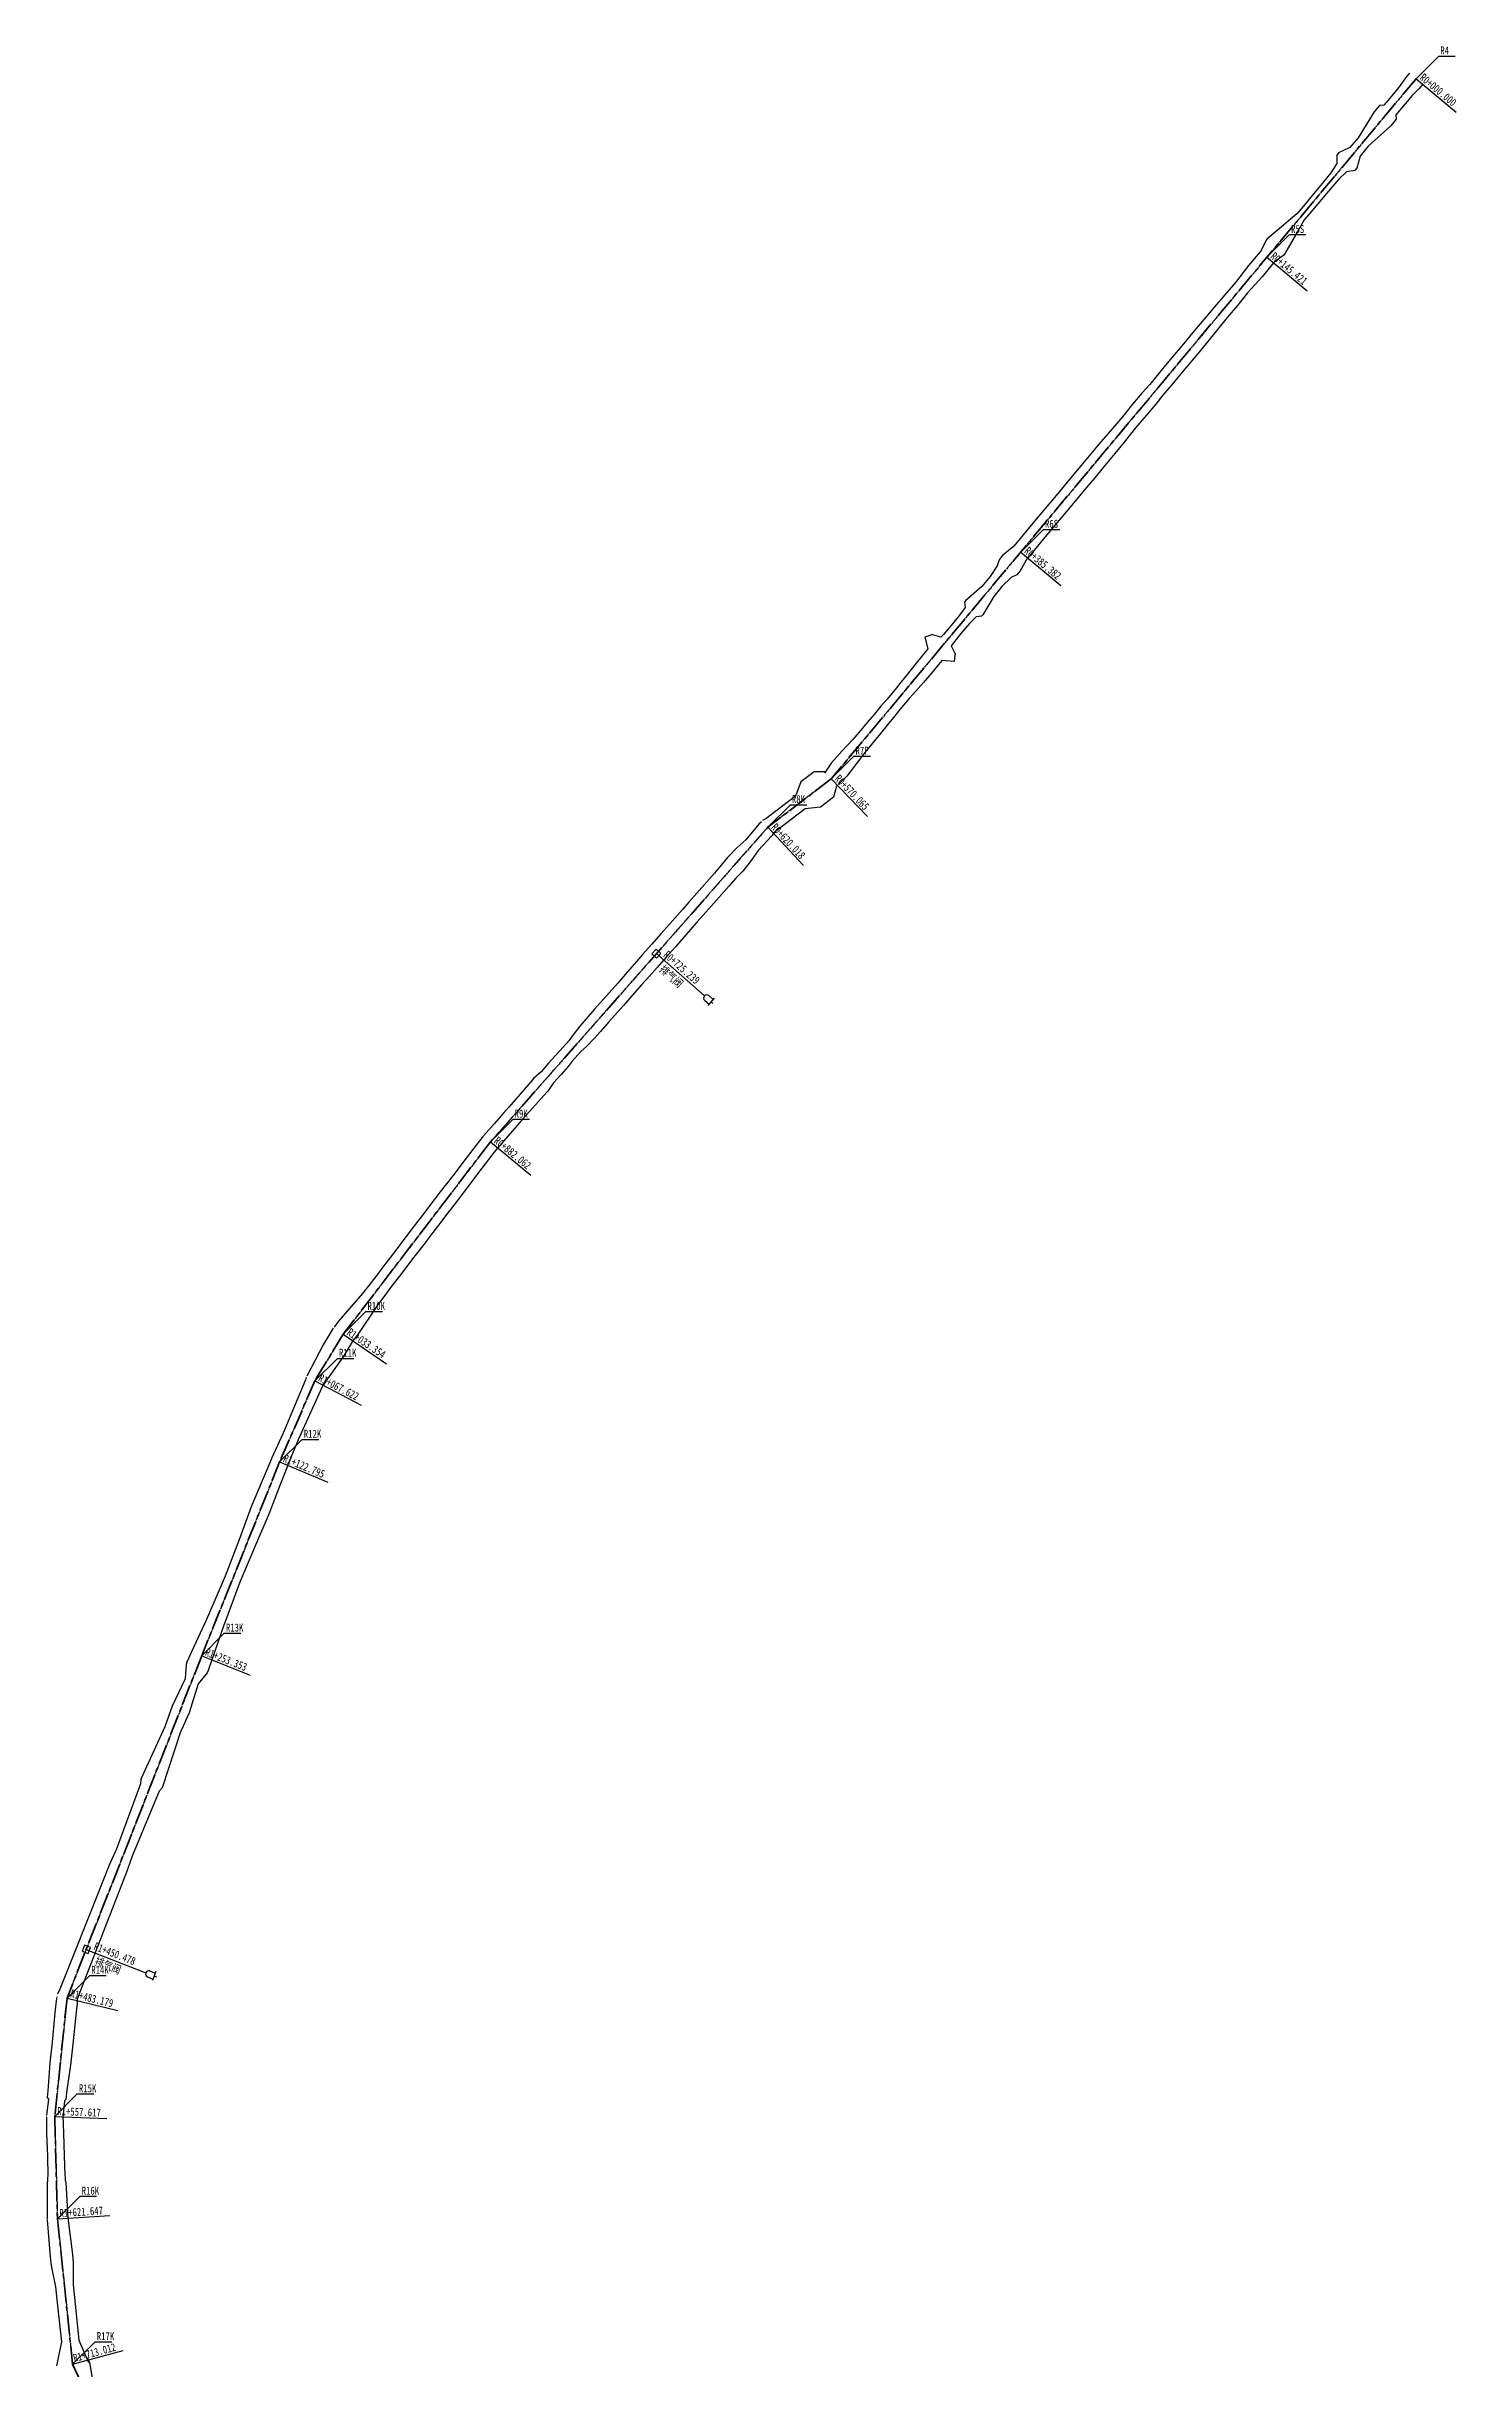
# Model space of a CAD drawing. Extents: x 525858 to 564773, y 2370984 to 2400075.
# Drawn here: x 542057 to 542938, y 2389476 to 2390927 of the extents above; entities that cross this region are included whole.
import ezdxf
from ezdxf.enums import TextEntityAlignment as Align

# ---------------------------------------------------------------- set-up
doc = ezdxf.new("R2010")
doc.units = 0
doc.linetypes.add('CENTER', pattern=[2, 1.25, -0.25, 0.25, -0.25])
for name, color, linetype in [('pipe_cen', 1, 'CENTER'), ('水工平面管线标注', 3, 'CONTINUOUS'), ('水工开挖线', 5, 'CONTINUOUS'), ('附属设施', 2, 'CONTINUOUS')]:
    doc.layers.add(name, color=color, linetype=linetype)
doc.styles.add('HT', font='simhei.ttf', dxfattribs={"width": 0.8})

# ---------------------------------------------------------------- blocks, each defined once
blk = doc.blocks.new('qin排气阀pa')
at = {"layer": '附属设施', "linetype": 'Continuous', "lineweight": -3}
for points in [[(-1.5, 22.8), (1.5, 22.8)], [(-1, 21), (-1, 22.8)], [(0, 22.8), (0, 23.55)], [(1, 21), (1, 22.8)], [(0, 0), (0, 20)]]:
    blk.add_lwpolyline(points, dxfattribs=at)
blk.add_lwpolyline([(-1, -1), (1, -1), (1, 1), (-1, 1)], close=True, dxfattribs=at)
blk.add_arc((0, 21), 1, 180, 0, dxfattribs=at)
at = {"layer": '附属设施', "linetype": 'Continuous', "lineweight": -3, "style": 'HT'}
blk.add_attdef('名称', text='', height=2.5, rotation=90, dxfattribs=at).set_placement((1, 4), align=Align.TOP_LEFT)
blk.add_attdef('ZH', text='', height=2.5, rotation=90, dxfattribs=at).set_placement((0, 2), align=Align.BOTTOM_LEFT)

msp = doc.modelspace()

# ---------------------------------------------------------------- linework, layer by layer
at = {"layer": 'pipe_cen', "linetype": 'CENTER', "lineweight": 35, "ltscale": 10}
msp.add_lwpolyline([(542913.006204, 2390906.657733), (542547.62237, 2390469.086494), (542507.900815, 2390438.795775), (542334.656632, 2390242.191434), (542242.716921, 2390122.04), (542224.877145, 2390092.781025), (542202.936804, 2390042.158643), (542154.238193, 2389921.02331), (542070.120125, 2389707.143969), (542062.393141, 2389633.108484), (542064.121803, 2389569.101528), (542073.594201, 2389478.229148), (542146.646634, 2389320.94585)], dxfattribs=at)
at = {"layer": 'pipe_cen', "lineweight": -3}
msp.add_lwpolyline([(542913.006204, 2390906.657733), (542547.62237, 2390469.086494), (542507.900815, 2390438.795775), (542334.656632, 2390242.191434), (542242.716921, 2390122.04), (542224.877145, 2390092.781025), (542202.936804, 2390042.158643), (542154.238193, 2389921.02331), (542070.120125, 2389707.143969), (542062.393141, 2389633.108484), (542064.121803, 2389569.101528), (542073.594201, 2389478.229148), (542146.646634, 2389320.94585)], dxfattribs=at)
msp.add_lwpolyline([(542913.006204, 2390906.657733), (542547.62237, 2390469.086494), (542507.900815, 2390438.795775), (542334.656632, 2390242.191434), (542242.716921, 2390122.04), (542224.877145, 2390092.781025), (542202.936804, 2390042.158643), (542154.238193, 2389921.02331), (542070.120125, 2389707.143969), (542062.393141, 2389633.108484), (542064.121803, 2389569.101528), (542073.594201, 2389478.229148), (542146.646634, 2389320.94585)], dxfattribs=at)
msp.add_lwpolyline([(542913.006204, 2390906.657733), (542547.62237, 2390469.086494), (542507.900815, 2390438.795775), (542334.656632, 2390242.191434), (542242.716921, 2390122.04), (542224.877145, 2390092.781025), (542202.936804, 2390042.158643), (542154.238193, 2389921.02331), (542070.120125, 2389707.143969), (542062.393141, 2389633.108484), (542064.121803, 2389569.101528), (542073.594201, 2389478.229148), (542146.646634, 2389320.94585)], dxfattribs=at)
at = {"layer": '水工平面管线标注', "color": 9, "lineweight": -3}
for points in [[(542913.006204, 2390906.657733), (542927.146204, 2390920.797733), (542937.406204, 2390920.797733)], [(542913.006204, 2390906.657733), (542927.146204, 2390920.797733), (542937.406204, 2390920.797733)], [(542913.006204, 2390906.657733), (542938.106119, 2390885.698624)], [(542913.006204, 2390906.657733), (542938.106119, 2390885.698624)], [(542819.798125, 2390795.034911), (542833.938125, 2390809.174911), (542844.198125, 2390809.174911)], [(542819.798125, 2390795.034911), (542833.938125, 2390809.174911), (542844.198125, 2390809.174911)], [(542819.798125, 2390795.034911), (542844.89804, 2390774.075802)], [(542819.798125, 2390795.034911), (542844.89804, 2390774.075802)], [(542665.995027, 2390610.845558), (542680.135027, 2390624.985558), (542690.395027, 2390624.985558)], [(542665.995027, 2390610.845558), (542680.135027, 2390624.985558), (542690.395027, 2390624.985558)], [(542665.995027, 2390610.845558), (542691.094942, 2390589.886449)], [(542665.995027, 2390610.845558), (542691.094942, 2390589.886449)], [(542547.62237, 2390469.086494), (542561.76237, 2390483.226494), (542572.02237, 2390483.226494)], [(542547.62237, 2390469.086494), (542561.76237, 2390483.226494), (542572.02237, 2390483.226494)], [(542547.62237, 2390469.086494), (542570.227732, 2390445.458384)], [(542547.62237, 2390469.086494), (542570.227732, 2390445.458384)], [(542507.900815, 2390438.795775), (542522.040815, 2390452.935775), (542532.300815, 2390452.935775)], [(542507.900815, 2390438.795775), (542522.040815, 2390452.935775), (542532.300815, 2390452.935775)], [(542507.900815, 2390438.795775), (542530.190131, 2390414.869296)], [(542507.900815, 2390438.795775), (542530.190131, 2390414.869296)], [(542334.656632, 2390242.191434), (542348.796632, 2390256.331434), (542359.056632, 2390256.331434)], [(542334.656632, 2390242.191434), (542348.796632, 2390256.331434), (542359.056632, 2390256.331434)], [(542334.656632, 2390242.191434), (542359.923374, 2390221.433743)], [(542334.656632, 2390242.191434), (542359.923374, 2390221.433743)], [(542242.716921, 2390122.04), (542256.856921, 2390136.18), (542267.116921, 2390136.18)], [(542242.716921, 2390122.04), (542256.856921, 2390136.18), (542267.116921, 2390136.18)], [(542242.716921, 2390122.04), (542269.698994, 2390103.566838)], [(542242.716921, 2390122.04), (542269.698994, 2390103.566838)], [(542224.877145, 2390092.781025), (542239.017145, 2390106.921025), (542249.277145, 2390106.921025)], [(542224.877145, 2390092.781025), (542239.017145, 2390106.921025), (542249.277145, 2390106.921025)], [(542224.877145, 2390092.781025), (542253.908187, 2390077.731487)], [(542224.877145, 2390092.781025), (542253.908187, 2390077.731487)], [(542202.936804, 2390042.158643), (542217.076804, 2390056.298643), (542227.336804, 2390056.298643)], [(542202.936804, 2390042.158643), (542217.076804, 2390056.298643), (542227.336804, 2390056.298643)], [(542202.936804, 2390042.158643), (542233.111117, 2390029.557022)], [(542202.936804, 2390042.158643), (542233.111117, 2390029.557022)], [(542154.238193, 2389921.02331), (542168.378193, 2389935.16331), (542178.638193, 2389935.16331)], [(542154.238193, 2389921.02331), (542168.378193, 2389935.16331), (542178.638193, 2389935.16331)], [(542154.238193, 2389921.02331), (542184.623931, 2389908.940391)], [(542154.238193, 2389921.02331), (542184.623931, 2389908.940391)], [(542070.120125, 2389707.143969), (542084.260125, 2389721.283969), (542094.520125, 2389721.283969)], [(542070.120125, 2389707.143969), (542084.260125, 2389721.283969), (542094.520125, 2389721.283969)], [(542070.120125, 2389707.143969), (542101.887897, 2389699.391635)], [(542070.120125, 2389707.143969), (542101.887897, 2389699.391635)], [(542062.393141, 2389633.108484), (542076.533141, 2389647.248484), (542086.793141, 2389647.248484)], [(542062.393141, 2389633.108484), (542076.533141, 2389647.248484), (542086.793141, 2389647.248484)], [(542062.393141, 2389633.108484), (542095.068914, 2389631.849987)], [(542062.393141, 2389633.108484), (542095.068914, 2389631.849987)], [(542064.121803, 2389569.101528), (542078.261803, 2389583.241528), (542088.521803, 2389583.241528)], [(542064.121803, 2389569.101528), (542078.261803, 2389583.241528), (542088.521803, 2389583.241528)], [(542064.121803, 2389569.101528), (542096.751827, 2389571.239632)], [(542064.121803, 2389569.101528), (542096.751827, 2389571.239632)], [(542073.594201, 2389478.229148), (542087.734201, 2389492.369148), (542097.994201, 2389492.369148)], [(542073.594201, 2389478.229148), (542087.734201, 2389492.369148), (542097.994201, 2389492.369148)], [(542073.594201, 2389478.229148), (542105.115258, 2389486.930468)], [(542073.594201, 2389478.229148), (542105.115258, 2389486.930468)]]:
    msp.add_lwpolyline(points, dxfattribs=at)
at = {"layer": '水工平面管线标注', "lineweight": -3}
for points in [[(542912.756204, 2390906.657733, 0.5, 0.5, -1), (542913.256204, 2390906.657733, 0, 0, 0)], [(542912.756204, 2390906.657733, 0.5, 0.5, -1), (542913.256204, 2390906.657733, 0, 0, 0)], [(542912.756204, 2390906.657733, 0.5, 0.5, 1), (542913.256204, 2390906.657733, 0, 0, 0)], [(542912.756204, 2390906.657733, 0.5, 0.5, 1), (542913.256204, 2390906.657733, 0, 0, 0)], [(542819.548125, 2390795.034911, 0.5, 0.5, -1), (542820.048125, 2390795.034911, 0, 0, 0)], [(542819.548125, 2390795.034911, 0.5, 0.5, -1), (542820.048125, 2390795.034911, 0, 0, 0)], [(542819.548125, 2390795.034911, 0.5, 0.5, 1), (542820.048125, 2390795.034911, 0, 0, 0)], [(542819.548125, 2390795.034911, 0.5, 0.5, 1), (542820.048125, 2390795.034911, 0, 0, 0)], [(542665.745027, 2390610.845558, 0.5, 0.5, -1), (542666.245027, 2390610.845558, 0, 0, 0)], [(542665.745027, 2390610.845558, 0.5, 0.5, -1), (542666.245027, 2390610.845558, 0, 0, 0)], [(542665.745027, 2390610.845558, 0.5, 0.5, 1), (542666.245027, 2390610.845558, 0, 0, 0)], [(542665.745027, 2390610.845558, 0.5, 0.5, 1), (542666.245027, 2390610.845558, 0, 0, 0)], [(542547.37237, 2390469.086494, 0.5, 0.5, -1), (542547.87237, 2390469.086494, 0, 0, 0)], [(542547.37237, 2390469.086494, 0.5, 0.5, -1), (542547.87237, 2390469.086494, 0, 0, 0)], [(542547.37237, 2390469.086494, 0.5, 0.5, 1), (542547.87237, 2390469.086494, 0, 0, 0)], [(542547.37237, 2390469.086494, 0.5, 0.5, 1), (542547.87237, 2390469.086494, 0, 0, 0)], [(542507.650815, 2390438.795775, 0.5, 0.5, -1), (542508.150815, 2390438.795775, 0, 0, 0)], [(542507.650815, 2390438.795775, 0.5, 0.5, -1), (542508.150815, 2390438.795775, 0, 0, 0)], [(542507.650815, 2390438.795775, 0.5, 0.5, 1), (542508.150815, 2390438.795775, 0, 0, 0)], [(542507.650815, 2390438.795775, 0.5, 0.5, 1), (542508.150815, 2390438.795775, 0, 0, 0)], [(542334.406632, 2390242.191434, 0.5, 0.5, -1), (542334.906632, 2390242.191434, 0, 0, 0)], [(542334.406632, 2390242.191434, 0.5, 0.5, -1), (542334.906632, 2390242.191434, 0, 0, 0)], [(542334.406632, 2390242.191434, 0.5, 0.5, 1), (542334.906632, 2390242.191434, 0, 0, 0)], [(542334.406632, 2390242.191434, 0.5, 0.5, 1), (542334.906632, 2390242.191434, 0, 0, 0)], [(542242.466921, 2390122.04, 0.5, 0.5, -1), (542242.966921, 2390122.04, 0, 0, 0)], [(542242.466921, 2390122.04, 0.5, 0.5, -1), (542242.966921, 2390122.04, 0, 0, 0)], [(542242.466921, 2390122.04, 0.5, 0.5, 1), (542242.966921, 2390122.04, 0, 0, 0)], [(542242.466921, 2390122.04, 0.5, 0.5, 1), (542242.966921, 2390122.04, 0, 0, 0)], [(542224.627145, 2390092.781025, 0.5, 0.5, -1), (542225.127145, 2390092.781025, 0, 0, 0)], [(542224.627145, 2390092.781025, 0.5, 0.5, -1), (542225.127145, 2390092.781025, 0, 0, 0)], [(542224.627145, 2390092.781025, 0.5, 0.5, 1), (542225.127145, 2390092.781025, 0, 0, 0)], [(542224.627145, 2390092.781025, 0.5, 0.5, 1), (542225.127145, 2390092.781025, 0, 0, 0)], [(542202.686804, 2390042.158643, 0.5, 0.5, -1), (542203.186804, 2390042.158643, 0, 0, 0)], [(542202.686804, 2390042.158643, 0.5, 0.5, -1), (542203.186804, 2390042.158643, 0, 0, 0)], [(542202.686804, 2390042.158643, 0.5, 0.5, 1), (542203.186804, 2390042.158643, 0, 0, 0)], [(542202.686804, 2390042.158643, 0.5, 0.5, 1), (542203.186804, 2390042.158643, 0, 0, 0)], [(542153.988193, 2389921.02331, 0.5, 0.5, -1), (542154.488193, 2389921.02331, 0, 0, 0)], [(542153.988193, 2389921.02331, 0.5, 0.5, -1), (542154.488193, 2389921.02331, 0, 0, 0)], [(542153.988193, 2389921.02331, 0.5, 0.5, 1), (542154.488193, 2389921.02331, 0, 0, 0)], [(542153.988193, 2389921.02331, 0.5, 0.5, 1), (542154.488193, 2389921.02331, 0, 0, 0)], [(542069.870125, 2389707.143969, 0.5, 0.5, -1), (542070.370125, 2389707.143969, 0, 0, 0)], [(542069.870125, 2389707.143969, 0.5, 0.5, -1), (542070.370125, 2389707.143969, 0, 0, 0)], [(542069.870125, 2389707.143969, 0.5, 0.5, 1), (542070.370125, 2389707.143969, 0, 0, 0)], [(542069.870125, 2389707.143969, 0.5, 0.5, 1), (542070.370125, 2389707.143969, 0, 0, 0)], [(542062.143141, 2389633.108484, 0.5, 0.5, -1), (542062.643141, 2389633.108484, 0, 0, 0)], [(542062.143141, 2389633.108484, 0.5, 0.5, -1), (542062.643141, 2389633.108484, 0, 0, 0)], [(542062.143141, 2389633.108484, 0.5, 0.5, 1), (542062.643141, 2389633.108484, 0, 0, 0)], [(542062.143141, 2389633.108484, 0.5, 0.5, 1), (542062.643141, 2389633.108484, 0, 0, 0)], [(542063.871803, 2389569.101528, 0.5, 0.5, -1), (542064.371803, 2389569.101528, 0, 0, 0)], [(542063.871803, 2389569.101528, 0.5, 0.5, -1), (542064.371803, 2389569.101528, 0, 0, 0)], [(542063.871803, 2389569.101528, 0.5, 0.5, 1), (542064.371803, 2389569.101528, 0, 0, 0)], [(542063.871803, 2389569.101528, 0.5, 0.5, 1), (542064.371803, 2389569.101528, 0, 0, 0)], [(542073.344201, 2389478.229148, 0.5, 0.5, -1), (542073.844201, 2389478.229148, 0, 0, 0)], [(542073.344201, 2389478.229148, 0.5, 0.5, -1), (542073.844201, 2389478.229148, 0, 0, 0)], [(542073.344201, 2389478.229148, 0.5, 0.5, 1), (542073.844201, 2389478.229148, 0, 0, 0)], [(542073.344201, 2389478.229148, 0.5, 0.5, 1), (542073.844201, 2389478.229148, 0, 0, 0)]]:
    msp.add_lwpolyline(points, format="xyseb", dxfattribs=at)
at = {"layer": '水工开挖线', "lineweight": -3}
for points in [[(542908.799857, 2390910.170146), (542906.367932, 2390907.101737), (542903.099473, 2390902.298238), (542898.837788, 2390897.194589), (542892.964751, 2390890.161239), (542890.237309, 2390889.906097), (542886.883836, 2390885.874489), (542876.876204, 2390869.583589), (542871.675118, 2390863.588972), (542864.537536, 2390860.221046), (542863.392797, 2390858.850146), (542863.546934, 2390853.574101), (542859.715329, 2390847.706154), (542852.419178, 2390838.765707), (542847.02304, 2390832.334679), (542842.633759, 2390827.031419), (542838.575865, 2390822.140619), (542833.107905, 2390817.511399), (542830.259234, 2390815.098443), (542830.259234, 2390815.098443), (542819.813471, 2390806.255376), (542819.310324, 2390805.652825), (542816.188741, 2390799.199807), (542815.615105, 2390798.528442), (542815.615105, 2390798.528442), (542815.615105, 2390798.528442), (542815.615105, 2390798.528442), (542808.28406, 2390789.90505), (542800.077102, 2390779.218576), (542793.474866, 2390771.514785), (542787.158306, 2390763.965889), (542781.669402, 2390757.595388), (542774.633148, 2390749.278221), (542766.829628, 2390739.995397), (542760.768902, 2390732.84649), (542756.472574, 2390727.67015), (542752.917764, 2390723.31942), (542746.560075, 2390715.612055), (542741.861557, 2390710.281704), (542735.921893, 2390703.199767), (542729.528169, 2390695.308834), (542722.053066, 2390686.66894), (542716.124407, 2390679.709395), (542708.83676, 2390670.950752), (542703.456067, 2390664.600628), (542698.159167, 2390658.179232), (542688.14682, 2390646.141979), (542681.35147, 2390638.0197), (542673.594146, 2390628.839004), (542661.665948, 2390614.460589), (542661.665948, 2390614.460589), (542661.665948, 2390614.460589), (542661.665948, 2390614.460589), (542661.657616, 2390614.45061), (542654.446908, 2390608.374008), (542652.442654, 2390605.973781), (542651.335752, 2390602.105097), (542646.90095, 2390595.452374), (542641.682402, 2390589.280827), (542631.663029, 2390580.464735), (542630.847739, 2390579.488371), (542631.173444, 2390576.13399), (542627.804559, 2390571.413047), (542622.458993, 2390564.980176), (542617.659018, 2390559.341102), (542616.110542, 2390557.549107), (542610.253996, 2390559.334925), (542609.838659, 2390558.837532), (542606.14299, 2390557.672502), (542607.981852, 2390550.232743), (542601.4096, 2390542.424444), (542596.611877, 2390536.47603), (542590.417896, 2390528.590275), (542588.406982, 2390525.932444), (542582.610797, 2390518.928722), (542578.440423, 2390514.230858), (542574.416453, 2390509.333879), (542570.030063, 2390504.361719), (542566.045879, 2390499.559192), (542561.039439, 2390493.594853), (542554.147022, 2390486.354846), (542547.468261, 2390478.949457), (542543.316753, 2390472.681608)], [(542908.799857, 2390910.170146), (542906.367932, 2390907.101737), (542903.099473, 2390902.298238), (542898.837788, 2390897.194589), (542892.964751, 2390890.161239), (542890.237309, 2390889.906097), (542886.883836, 2390885.874489), (542876.876204, 2390869.583589), (542871.675118, 2390863.588972), (542864.537536, 2390860.221046), (542863.392797, 2390858.850146), (542863.546934, 2390853.574101), (542859.715329, 2390847.706154), (542852.419178, 2390838.765707), (542847.02304, 2390832.334679), (542842.633759, 2390827.031419), (542838.575865, 2390822.140619), (542833.107905, 2390817.511399), (542830.259234, 2390815.098443), (542830.259234, 2390815.098443), (542819.813471, 2390806.255376), (542819.310324, 2390805.652825), (542816.188741, 2390799.199807), (542815.615105, 2390798.528442), (542815.615105, 2390798.528442), (542815.615105, 2390798.528442), (542815.615105, 2390798.528442), (542808.28406, 2390789.90505), (542800.077102, 2390779.218576), (542793.474866, 2390771.514785), (542787.158306, 2390763.965889), (542781.669402, 2390757.595388), (542774.633148, 2390749.278221), (542766.829628, 2390739.995397), (542760.768902, 2390732.84649), (542756.472574, 2390727.67015), (542752.917764, 2390723.31942), (542746.560075, 2390715.612055), (542741.861557, 2390710.281704), (542735.921893, 2390703.199767), (542729.528169, 2390695.308834), (542722.053066, 2390686.66894), (542716.124407, 2390679.709395), (542708.83676, 2390670.950752), (542703.456067, 2390664.600628), (542698.159167, 2390658.179232), (542688.14682, 2390646.141979), (542681.35147, 2390638.0197), (542673.594146, 2390628.839004), (542661.665948, 2390614.460589), (542661.665948, 2390614.460589), (542661.665948, 2390614.460589), (542661.665948, 2390614.460589), (542661.657616, 2390614.45061), (542654.446908, 2390608.374008), (542652.442654, 2390605.973781), (542651.335752, 2390602.105097), (542646.90095, 2390595.452374), (542641.682402, 2390589.280827), (542631.663029, 2390580.464735), (542630.847739, 2390579.488371), (542631.173444, 2390576.13399), (542627.804559, 2390571.413047), (542622.458993, 2390564.980176), (542617.659018, 2390559.341102), (542616.110542, 2390557.549107), (542610.253996, 2390559.334925), (542609.838659, 2390558.837532), (542606.14299, 2390557.672502), (542607.981852, 2390550.232743), (542601.4096, 2390542.424444), (542596.611877, 2390536.47603), (542590.417896, 2390528.590275), (542588.406982, 2390525.932444), (542582.610797, 2390518.928722), (542578.440423, 2390514.230858), (542574.416453, 2390509.333879), (542570.030063, 2390504.361719), (542566.045879, 2390499.559192), (542561.039439, 2390493.594853), (542554.147022, 2390486.354846), (542547.468261, 2390478.949457), (542543.316753, 2390472.681608)], [(542917.212551, 2390903.14532), (542914.627109, 2390900.205101), (542910.483606, 2390896.132287), (542906.221921, 2390891.028638), (542900.348883, 2390883.995289), (542900.584306, 2390881.266074), (542897.215481, 2390877.247287), (542882.970797, 2390864.494439), (542877.999985, 2390858.307537), (542875.959143, 2390850.683695), (542874.814404, 2390849.312794), (542869.59547, 2390848.52341), (542864.505031, 2390843.706623), (542857.009308, 2390834.932824), (542851.643873, 2390828.476158), (542847.208536, 2390823.211356), (542843.119938, 2390818.346195), (542839.540228, 2390812.140235), (542837.674061, 2390808.906861), (542837.674061, 2390808.906861), (542830.83593, 2390797.051324), (542830.332783, 2390796.448773), (542824.540016, 2390792.226267), (542823.981731, 2390791.542083), (542823.981731, 2390791.542083), (542823.981731, 2390791.542083), (542823.981731, 2390791.542083), (542816.804202, 2390782.7905), (542807.752903, 2390772.809074), (542801.350237, 2390764.938637), (542795.049028, 2390757.376923), (542789.759695, 2390750.839774), (542782.830901, 2390742.432875), (542775.088787, 2390733.098776), (542769.135521, 2390725.860136), (542764.80849, 2390720.709434), (542761.16157, 2390716.435619), (542754.71177, 2390708.805169), (542750.304932, 2390703.231257), (542744.39597, 2390696.123683), (542737.771972, 2390688.425036), (542730.6039, 2390679.528762), (542724.813405, 2390672.453847), (542717.495053, 2390663.720842), (542712.20647, 2390657.293805), (542706.832811, 2390650.936504), (542696.774408, 2390638.93771), (542689.994409, 2390630.802612), (542682.344545, 2390621.532184), (542670.324236, 2390607.230684), (542670.324236, 2390607.230684), (542670.324236, 2390607.230684), (542670.324236, 2390607.230684), (542670.315904, 2390607.220705), (542665.622863, 2390599.041784), (542663.618608, 2390596.641556), (542660.00939, 2390594.862375), (542654.254347, 2390589.312088), (542649.112557, 2390583.076447), (542642.224915, 2390571.645274), (542641.409625, 2390570.66891), (542638.050939, 2390570.391096), (542634.006581, 2390566.234191), (542628.630312, 2390559.826958), (542623.937798, 2390554.098151), (542622.450728, 2390552.25488), (542625.2525, 2390546.810767), (542624.837164, 2390546.313375), (542624.349985, 2390542.469168), (542616.70154, 2390542.951568), (542610.190693, 2390535.091994), (542605.193398, 2390529.310227), (542598.538868, 2390521.809044), (542596.282327, 2390519.356317), (542590.424735, 2390512.403872), (542586.546042, 2390507.462447), (542582.445313, 2390502.629563), (542578.335252, 2390497.426662), (542574.320363, 2390492.649773), (542569.344627, 2390486.659797), (542563.450064, 2390478.586553), (542557.354665, 2390470.694042), (542551.927796, 2390465.491154)], [(542917.212551, 2390903.14532), (542914.627109, 2390900.205101), (542910.483606, 2390896.132287), (542906.221921, 2390891.028638), (542900.348883, 2390883.995289), (542900.584306, 2390881.266074), (542897.215481, 2390877.247287), (542882.970797, 2390864.494439), (542877.999985, 2390858.307537), (542875.959143, 2390850.683695), (542874.814404, 2390849.312794), (542869.59547, 2390848.52341), (542864.505031, 2390843.706623), (542857.009308, 2390834.932824), (542851.643873, 2390828.476158), (542847.208536, 2390823.211356), (542843.119938, 2390818.346195), (542839.540228, 2390812.140235), (542837.674061, 2390808.906861), (542837.674061, 2390808.906861), (542830.83593, 2390797.051324), (542830.332783, 2390796.448773), (542824.540016, 2390792.226267), (542823.981731, 2390791.542083), (542823.981731, 2390791.542083), (542823.981731, 2390791.542083), (542823.981731, 2390791.542083), (542816.804202, 2390782.7905), (542807.752903, 2390772.809074), (542801.350237, 2390764.938637), (542795.049028, 2390757.376923), (542789.759695, 2390750.839774), (542782.830901, 2390742.432875), (542775.088787, 2390733.098776), (542769.135521, 2390725.860136), (542764.80849, 2390720.709434), (542761.16157, 2390716.435619), (542754.71177, 2390708.805169), (542750.304932, 2390703.231257), (542744.39597, 2390696.123683), (542737.771972, 2390688.425036), (542730.6039, 2390679.528762), (542724.813405, 2390672.453847), (542717.495053, 2390663.720842), (542712.20647, 2390657.293805), (542706.832811, 2390650.936504), (542696.774408, 2390638.93771), (542689.994409, 2390630.802612), (542682.344545, 2390621.532184), (542670.324236, 2390607.230684), (542670.324236, 2390607.230684), (542670.324236, 2390607.230684), (542670.324236, 2390607.230684), (542670.315904, 2390607.220705), (542665.622863, 2390599.041784), (542663.618608, 2390596.641556), (542660.00939, 2390594.862375), (542654.254347, 2390589.312088), (542649.112557, 2390583.076447), (542642.224915, 2390571.645274), (542641.409625, 2390570.66891), (542638.050939, 2390570.391096), (542634.006581, 2390566.234191), (542628.630312, 2390559.826958), (542623.937798, 2390554.098151), (542622.450728, 2390552.25488), (542625.2525, 2390546.810767), (542624.837164, 2390546.313375), (542624.349985, 2390542.469168), (542616.70154, 2390542.951568), (542610.190693, 2390535.091994), (542605.193398, 2390529.310227), (542598.538868, 2390521.809044), (542596.282327, 2390519.356317), (542590.424735, 2390512.403872), (542586.546042, 2390507.462447), (542582.445313, 2390502.629563), (542578.335252, 2390497.426662), (542574.320363, 2390492.649773), (542569.344627, 2390486.659797), (542563.450064, 2390478.586553), (542557.354665, 2390470.694042), (542551.927796, 2390465.491154)], [(542544.221035, 2390473.546814), (542544.095134, 2390473.426614), (542536.846259, 2390473.40702), (542528.697314, 2390467.192826), (542525.198552, 2390458.274549), (542517.310224, 2390452.284248), (542506.709859, 2390444.13778), (542504.729661, 2390442.9547)], [(542544.221035, 2390473.546814), (542544.095134, 2390473.426614), (542536.846259, 2390473.40702), (542528.697314, 2390467.192826), (542525.198552, 2390458.274549), (542517.310224, 2390452.284248), (542506.709859, 2390444.13778), (542504.729661, 2390442.9547)], [(542551.023704, 2390464.626175), (542550.874474, 2390464.536566), (542548.937497, 2390457.551247), (542540.788551, 2390451.337054), (542531.262361, 2390450.322809), (542523.398287, 2390444.300702), (542512.737284, 2390436.233753), (542511.072404, 2390434.637182)], [(542551.023704, 2390464.626175), (542550.874474, 2390464.536566), (542548.937497, 2390457.551247), (542540.788551, 2390451.337054), (542531.262361, 2390450.322809), (542523.398287, 2390444.300702), (542512.737284, 2390436.233753), (542511.072404, 2390434.637182)], [(542503.976884, 2390442.253472), (542503.976884, 2390442.253472), (542503.976884, 2390442.253472), (542503.976884, 2390442.253472), (542502.323596, 2390440.755397), (542494.224452, 2390431.06502), (542488.586442, 2390425.876837), (542482.750853, 2390419.980413), (542478.883126, 2390415.122266), (542474.672495, 2390410.207744), (542463.565954, 2390397.664105), (542458.578439, 2390391.958698), (542454.611243, 2390387.441441), (542446.660525, 2390378.418651), (542441.136144, 2390372.149364), (542435.437225, 2390365.682006), (542429.712463, 2390359.276073), (542424.644721, 2390353.494747), (542420.054572, 2390348.194911), (542414.149212, 2390341.417645), (542408.781949, 2390335.341788), (542399.706652, 2390325.042782), (542394.448505, 2390319.045377), (542390.55185, 2390314.577921), (542386.297422, 2390309.190178), (542383.5648, 2390305.363057), (542378.260604, 2390299.298269), (542375.400217, 2390296.248822), (542370.985148, 2390291.329181), (542366.409144, 2390285.984893), (542361.512829, 2390281.774547), (542361.099974, 2390281.109389), (542350.376206, 2390268.697621), (542346.167899, 2390263.936993), (542342.666999, 2390259.979159), (542337.111976, 2390253.690224), (542330.318171, 2390246.013786)], [(542503.976884, 2390442.253472), (542503.976884, 2390442.253472), (542503.976884, 2390442.253472), (542503.976884, 2390442.253472), (542502.323596, 2390440.755397), (542494.224452, 2390431.06502), (542488.586442, 2390425.876837), (542482.750853, 2390419.980413), (542478.883126, 2390415.122266), (542474.672495, 2390410.207744), (542463.565954, 2390397.664105), (542458.578439, 2390391.958698), (542454.611243, 2390387.441441), (542446.660525, 2390378.418651), (542441.136144, 2390372.149364), (542435.437225, 2390365.682006), (542429.712463, 2390359.276073), (542424.644721, 2390353.494747), (542420.054572, 2390348.194911), (542414.149212, 2390341.417645), (542408.781949, 2390335.341788), (542399.706652, 2390325.042782), (542394.448505, 2390319.045377), (542390.55185, 2390314.577921), (542386.297422, 2390309.190178), (542383.5648, 2390305.363057), (542378.260604, 2390299.298269), (542375.400217, 2390296.248822), (542370.985148, 2390291.329181), (542366.409144, 2390285.984893), (542361.512829, 2390281.774547), (542361.099974, 2390281.109389), (542350.376206, 2390268.697621), (542346.167899, 2390263.936993), (542342.666999, 2390259.979159), (542337.111976, 2390253.690224), (542330.318171, 2390246.013786)], [(542511.824745, 2390435.338078), (542511.824745, 2390435.338078), (542511.824745, 2390435.338078), (542511.824745, 2390435.338078), (542510.546594, 2390433.50944), (542501.952269, 2390424.255408), (542497.514696, 2390418.009422), (542492.399369, 2390411.478315), (542488.066471, 2390407.030068), (542483.720791, 2390402.23455), (542472.674271, 2390389.638021), (542467.641738, 2390383.972282), (542463.659537, 2390379.468249), (542455.708817, 2390370.445459), (542450.184436, 2390364.176174), (542444.485516, 2390357.708816), (542438.850786, 2390351.223548), (542433.753032, 2390345.468667), (542429.072851, 2390340.248167), (542423.092462, 2390333.537015), (542417.740204, 2390327.447936), (542408.664906, 2390317.148931), (542403.376748, 2390311.177972), (542399.435075, 2390306.750184), (542394.625445, 2390301.851676), (542391.172559, 2390298.659237), (542385.823346, 2390292.634117), (542383.15803, 2390289.412778), (542378.832994, 2390284.413802), (542374.106934, 2390279.20174), (542370.546106, 2390273.814587), (542369.93818, 2390273.321322), (542358.974322, 2390261.121116), (542354.781021, 2390256.347267), (542351.295126, 2390252.37621), (542345.755107, 2390246.074053), (542338.994477, 2390238.368383)], [(542511.824745, 2390435.338078), (542511.824745, 2390435.338078), (542511.824745, 2390435.338078), (542511.824745, 2390435.338078), (542510.546594, 2390433.50944), (542501.952269, 2390424.255408), (542497.514696, 2390418.009422), (542492.399369, 2390411.478315), (542488.066471, 2390407.030068), (542483.720791, 2390402.23455), (542472.674271, 2390389.638021), (542467.641738, 2390383.972282), (542463.659537, 2390379.468249), (542455.708817, 2390370.445459), (542450.184436, 2390364.176174), (542444.485516, 2390357.708816), (542438.850786, 2390351.223548), (542433.753032, 2390345.468667), (542429.072851, 2390340.248167), (542423.092462, 2390333.537015), (542417.740204, 2390327.447936), (542408.664906, 2390317.148931), (542403.376748, 2390311.177972), (542399.435075, 2390306.750184), (542394.625445, 2390301.851676), (542391.172559, 2390298.659237), (542385.823346, 2390292.634117), (542383.15803, 2390289.412778), (542378.832994, 2390284.413802), (542374.106934, 2390279.20174), (542370.546106, 2390273.814587), (542369.93818, 2390273.321322), (542358.974322, 2390261.121116), (542354.781021, 2390256.347267), (542351.295126, 2390252.37621), (542345.755107, 2390246.074053), (542338.994477, 2390238.368383)], [(542330.06466, 2390245.705204), (542327.83483, 2390242.804135), (542320.211963, 2390232.809276), (542311.16805, 2390221.056058), (542303.315623, 2390210.942211), (542296.658386, 2390202.209287), (542293.71466, 2390198.378733), (542289.327654, 2390192.662029), (542283.061608, 2390184.506154), (542277.595915, 2390177.149389), (542273.605485, 2390172.049683), (542269.387544, 2390166.504554), (542263.686256, 2390159.004457), (542258.606833, 2390152.481601), (542254.677381, 2390147.379306), (542239.724031, 2390130.141294), (542236.915151, 2390126.47954)], [(542330.06466, 2390245.705204), (542327.83483, 2390242.804135), (542320.211963, 2390232.809276), (542311.16805, 2390221.056058), (542303.315623, 2390210.942211), (542296.658386, 2390202.209287), (542293.71466, 2390198.378733), (542289.327654, 2390192.662029), (542283.061608, 2390184.506154), (542277.595915, 2390177.149389), (542273.605485, 2390172.049683), (542269.387544, 2390166.504554), (542263.686256, 2390159.004457), (542258.606833, 2390152.481601), (542254.677381, 2390147.379306), (542239.724031, 2390130.141294), (542236.915151, 2390126.47954)], [(542339.248603, 2390238.677663), (542337.031306, 2390235.767004), (542329.376671, 2390225.796454), (542320.396291, 2390213.994621), (542312.686813, 2390203.771389), (542305.997808, 2390195.062774), (542303.069966, 2390191.220067), (542298.698842, 2390185.491208), (542292.464562, 2390177.311027), (542286.792384, 2390170.112263), (542282.913138, 2390164.927481), (542278.663429, 2390159.406659), (542272.91449, 2390151.943025), (542267.94625, 2390145.335091), (542264.048565, 2390140.208489), (542251.318886, 2390121.268928), (542248.518723, 2390117.600503)], [(542339.248603, 2390238.677663), (542337.031306, 2390235.767004), (542329.376671, 2390225.796454), (542320.396291, 2390213.994621), (542312.686813, 2390203.771389), (542305.997808, 2390195.062774), (542303.069966, 2390191.220067), (542298.698842, 2390185.491208), (542292.464562, 2390177.311027), (542286.792384, 2390170.112263), (542282.913138, 2390164.927481), (542278.663429, 2390159.406659), (542272.91449, 2390151.943025), (542267.94625, 2390145.335091), (542264.048565, 2390140.208489), (542251.318886, 2390121.268928), (542248.518723, 2390117.600503)], [(542236.479421, 2390125.843126), (542230.114856, 2390115.432491), (542219.933962, 2390095.795825), (542219.933962, 2390095.795825)], [(542236.479421, 2390125.843126), (542230.114856, 2390115.432491), (542219.933962, 2390095.795825), (542219.933962, 2390095.795825)], [(542248.95442, 2390118.236873), (542242.614633, 2390107.81113), (542229.821078, 2390089.767455), (542229.821078, 2390089.767455)], [(542248.95442, 2390118.236873), (542242.614633, 2390107.81113), (542229.821078, 2390089.767455), (542229.821078, 2390089.767455)], [(542219.56465, 2390095.083523), (542219.034082, 2390093.582743), (542205.158706, 2390060.135087), (542197.924158, 2390044.330632)], [(542219.56465, 2390095.083523), (542219.034082, 2390093.582743), (542205.158706, 2390060.135087), (542197.924158, 2390044.330632)], [(542230.18964, 2390090.478527), (542229.457215, 2390089.065234), (542214.535853, 2390056.07092), (542207.949049, 2390039.985726)], [(542230.18964, 2390090.478527), (542229.457215, 2390089.065234), (542214.535853, 2390056.07092), (542207.949049, 2390039.985726)], [(542197.868085, 2390044.19636), (542196.768162, 2390041.613209), (542192.652714, 2390031.75157), (542185.224524, 2390014.024982), (542177.863459, 2389994.106141), (542168.959557, 2389970.724902), (542157.255814, 2389943.757177), (542147.975253, 2389923.540846)], [(542197.868085, 2390044.19636), (542196.768162, 2390041.613209), (542192.652714, 2390031.75157), (542185.224524, 2390014.024982), (542177.863459, 2389994.106141), (542168.959557, 2389970.724902), (542157.255814, 2389943.757177), (542147.975253, 2389923.540846)], [(542208.005523, 2390040.120925), (542207.0114, 2390037.495241), (542203.155744, 2390027.529161), (542196.247136, 2390009.593692), (542187.772673, 2389990.122456), (542178.015165, 2389967.084382), (542167.795947, 2389939.519851), (542160.500939, 2389918.505292)], [(542208.005523, 2390040.120925), (542207.0114, 2390037.495241), (542203.155744, 2390027.529161), (542196.247136, 2390009.593692), (542187.772673, 2389990.122456), (542178.015165, 2389967.084382), (542167.795947, 2389939.519851), (542160.500939, 2389918.505292)], [(542147.956561, 2389923.493856), (542147.956561, 2389923.493856), (542147.956561, 2389923.493856), (542147.956561, 2389923.493856), (542144.99837, 2389916.955921), (542144.44387, 2389915.546043), (542143.899214, 2389906.72964), (542135.696181, 2389889.479023), (542131.29338, 2389876.699752), (542116.209639, 2389843.839395), (542116.050086, 2389841.056708), (542100.759135, 2389799.855433), (542100.25572, 2389798.602767), (542096.470672, 2389790.099067), (542084.56422, 2389760.126154), (542072.312102, 2389729.301669), (542065.679855, 2389712.602389), (542064.201272, 2389709.472376)], [(542147.956561, 2389923.493856), (542147.956561, 2389923.493856), (542147.956561, 2389923.493856), (542147.956561, 2389923.493856), (542144.99837, 2389916.955921), (542144.44387, 2389915.546043), (542143.899214, 2389906.72964), (542135.696181, 2389889.479023), (542131.29338, 2389876.699752), (542116.209639, 2389843.839395), (542116.050086, 2389841.056708), (542100.759135, 2389799.855433), (542100.25572, 2389798.602767), (542096.470672, 2389790.099067), (542084.56422, 2389760.126154), (542072.312102, 2389729.301669), (542065.679855, 2389712.602389), (542064.201272, 2389709.472376)], [(542160.519825, 2389918.552764), (542160.519825, 2389918.552764), (542160.519825, 2389918.552764), (542160.519825, 2389918.552764), (542158.231674, 2389911.751304), (542157.677174, 2389910.341426), (542152.069987, 2389903.516101), (542146.323768, 2389885.299226), (542140.841456, 2389872.944524), (542129.498773, 2389838.612821), (542127.719954, 2389836.466986), (542110.846958, 2389795.887925), (542110.362155, 2389794.627938), (542107.340208, 2389785.824113), (542095.638487, 2389755.77068), (542083.609713, 2389724.858354), (542077.089138, 2389708.115155), (542076.039347, 2389704.816499)], [(542160.519825, 2389918.552764), (542160.519825, 2389918.552764), (542160.519825, 2389918.552764), (542160.519825, 2389918.552764), (542158.231674, 2389911.751304), (542157.677174, 2389910.341426), (542152.069987, 2389903.516101), (542146.323768, 2389885.299226), (542140.841456, 2389872.944524), (542129.498773, 2389838.612821), (542127.719954, 2389836.466986), (542110.846958, 2389795.887925), (542110.362155, 2389794.627938), (542107.340208, 2389785.824113), (542095.638487, 2389755.77068), (542083.609713, 2389724.858354), (542077.089138, 2389708.115155), (542076.039347, 2389704.816499)], [(542063.794103, 2389707.804207), (542063.361426, 2389705.292552), (542062.567566, 2389697.878908), (542060.724812, 2389679.644688), (542059.441527, 2389666.57831), (542058.195101, 2389649.241034), (542057.746995, 2389645.043875), (542058.497487, 2389643.85354), (542057.27071, 2389633.642723)], [(542063.794103, 2389707.804207), (542063.361426, 2389705.292552), (542062.567566, 2389697.878908), (542060.724812, 2389679.644688), (542059.441527, 2389666.57831), (542058.195101, 2389649.241034), (542057.746995, 2389645.043875), (542058.497487, 2389643.85354), (542057.27071, 2389633.642723)], [(542076.446147, 2389706.48373), (542076.350872, 2389703.936861), (542075.596795, 2389696.519065), (542073.634687, 2389678.297301), (542072.192265, 2389665.247533), (542069.831888, 2389648.026518), (542069.403674, 2389643.827283), (542068.423565, 2389642.817568), (542067.515492, 2389632.573489)], [(542076.446147, 2389706.48373), (542076.350872, 2389703.936861), (542075.596795, 2389696.519065), (542073.634687, 2389678.297301), (542072.192265, 2389665.247533), (542069.831888, 2389648.026518), (542069.403674, 2389643.827283), (542068.423565, 2389642.817568), (542067.515492, 2389632.573489)], [(542057.244799, 2389632.96944), (542057.361936, 2389622.713865), (542057.822295, 2389608.261025), (542058.110465, 2389596.109376), (542057.884685, 2389594.838817), (542057.94111, 2389592.749579), (542057.711766, 2389591.610972), (542057.654584, 2389572.98564), (542057.674728, 2389568.927704)], [(542057.244799, 2389632.96944), (542057.361936, 2389622.713865), (542057.822295, 2389608.261025), (542058.110465, 2389596.109376), (542057.884685, 2389594.838817), (542057.94111, 2389592.749579), (542057.711766, 2389591.610972), (542057.654584, 2389572.98564), (542057.674728, 2389568.927704)], [(542067.541482, 2389633.247527), (542067.978065, 2389623.000579), (542068.298476, 2389608.54396), (542068.666616, 2389596.39447), (542068.960647, 2389595.13795), (542069.017071, 2389593.048712), (542069.307538, 2389591.924144), (542070.369948, 2389573.329049), (542070.568861, 2389569.275941)], [(542067.541482, 2389633.247527), (542067.978065, 2389623.000579), (542068.298476, 2389608.54396), (542068.666616, 2389596.39447), (542068.960647, 2389595.13795), (542069.017071, 2389593.048712), (542069.307538, 2389591.924144), (542070.369948, 2389573.329049), (542070.568861, 2389569.275941)], [(542057.707141, 2389568.432874), (542059.601085, 2389545.338778), (542060.137626, 2389539.998627), (542062.976441, 2389526.750553), (542064.190109, 2389514.721559), (542066.588739, 2389492.192835), (542063.578494, 2389477.184865), (542063.578494, 2389477.184865)], [(542057.707141, 2389568.432874), (542059.601085, 2389545.338778), (542060.137626, 2389539.998627), (542062.976441, 2389526.750553), (542064.190109, 2389514.721559), (542066.588739, 2389492.192835), (542063.578494, 2389477.184865), (542063.578494, 2389477.184865)], [(542070.536464, 2389569.770183), (542073.446071, 2389546.781959), (542074.022396, 2389541.445955), (542073.97684, 2389527.897218), (542075.270076, 2389515.876518), (542077.569245, 2389493.337426), (542083.609961, 2389479.272915), (542083.609961, 2389479.272915)], [(542070.536464, 2389569.770183), (542073.446071, 2389546.781959), (542074.022396, 2389541.445955), (542073.97684, 2389527.897218), (542075.270076, 2389515.876518), (542077.569245, 2389493.337426), (542083.609961, 2389479.272915), (542083.609961, 2389479.272915)], [(542082.727159, 2389482.471078), (542084.06969, 2389479.628061), (542085.960307, 2389468.222117), (542090.870382, 2389457.745588), (542090.732107, 2389453.912678), (542096.513386, 2389441.299298), (542110.136043, 2389412.824065), (542118.203477, 2389396.190639), (542126.689331, 2389376.923385), (542144.764951, 2389338.053705), (542151.788785, 2389323.334821)], [(542082.727159, 2389482.471078), (542084.06969, 2389479.628061), (542085.960307, 2389468.222117), (542090.870382, 2389457.745588), (542090.732107, 2389453.912678), (542096.513386, 2389441.299298), (542110.136043, 2389412.824065), (542118.203477, 2389396.190639), (542126.689331, 2389376.923385), (542144.764951, 2389338.053705), (542151.788785, 2389323.334821)]]:
    msp.add_lwpolyline(points, dxfattribs=at)

# ---------------------------------------------------------------- block references
at = {"layer": '附属设施', "lineweight": -3}
ref = msp.add_blockref('qin排气阀pa', (542438.336575, 2390359.851529), dxfattribs=dict(at, xscale=2, yscale=2, zscale=2, rotation=228.6140819753772))
ref.add_attrib('ZH', 'R0+725.239', dxfattribs={"linetype": 'Continuous', "lineweight": -3, "height": 5, "rotation": 318.614081975, "style": 'HT', "width": 0.8}).set_placement((542441.33767, 2390357.207019), align=Align.BOTTOM_LEFT)
ref.add_attrib('名称', '排气阀', dxfattribs={"linetype": 'Continuous', "lineweight": -3, "height": 5, "rotation": 318.614081975, "style": 'HT', "width": 0.8}).set_placement((542443.016509, 2390353.061962), align=Align.TOP_LEFT)
ref = msp.add_blockref('qin排气阀pa', (542438.336575, 2390359.851529), dxfattribs=dict(at, xscale=2, yscale=2, zscale=2, rotation=228.6140819753772))
ref.add_attrib('ZH', 'R0+725.239', dxfattribs={"linetype": 'Continuous', "lineweight": -3, "height": 5, "rotation": 318.614081975, "style": 'HT', "width": 0.8}).set_placement((542441.33767, 2390357.207019), align=Align.BOTTOM_LEFT)
ref.add_attrib('名称', '排气阀', dxfattribs={"linetype": 'Continuous', "lineweight": -3, "height": 5, "rotation": 318.614081975, "style": 'HT', "width": 0.8}).set_placement((542443.016509, 2390353.061962), align=Align.TOP_LEFT)
ref = msp.add_blockref('qin排气阀pa', (542082.089087, 2389737.576356), dxfattribs=dict(at, xscale=2, yscale=2, zscale=2, rotation=248.5304426693192))
ref.add_attrib('ZH', 'R1+450.478', dxfattribs={"linetype": 'Continuous', "lineweight": -3, "height": 5, "rotation": 338.530442669, "style": 'HT', "width": 0.8}).set_placement((542085.811535, 2389736.112329), align=Align.BOTTOM_LEFT)
ref.add_attrib('名称', '排气阀', dxfattribs={"linetype": 'Continuous', "lineweight": -3, "height": 5, "rotation": 338.530442669, "style": 'HT', "width": 0.8}).set_placement((542088.80197, 2389732.787077), align=Align.TOP_LEFT)
ref = msp.add_blockref('qin排气阀pa', (542082.089087, 2389737.576356), dxfattribs=dict(at, xscale=2, yscale=2, zscale=2, rotation=248.5304426693192))
ref.add_attrib('ZH', 'R1+450.478', dxfattribs={"linetype": 'Continuous', "lineweight": -3, "height": 5, "rotation": 338.530442669, "style": 'HT', "width": 0.8}).set_placement((542085.811535, 2389736.112329), align=Align.BOTTOM_LEFT)
ref.add_attrib('名称', '排气阀', dxfattribs={"linetype": 'Continuous', "lineweight": -3, "height": 5, "rotation": 338.530442669, "style": 'HT', "width": 0.8}).set_placement((542088.80197, 2389732.787077), align=Align.TOP_LEFT)

# ---------------------------------------------------------------- texts
at = {"layer": '水工平面管线标注', "lineweight": -3, "style": 'HT', "width": 0.8}
for s, p in [('R4', (542928.146204, 2390921.797733)), ('R4', (542928.146204, 2390921.797733)), ('R5S', (542834.938125, 2390810.174911)), ('R5S', (542834.938125, 2390810.174911)), ('R6S', (542681.135027, 2390625.985558)), ('R6S', (542681.135027, 2390625.985558)), ('R7P', (542562.76237, 2390484.226494)), ('R7P', (542562.76237, 2390484.226494)), ('R8K', (542523.040815, 2390453.935775)), ('R8K', (542523.040815, 2390453.935775)), ('R9K', (542349.796632, 2390257.331434)), ('R9K', (542349.796632, 2390257.331434)), ('R10K', (542257.856921, 2390137.18)), ('R10K', (542257.856921, 2390137.18)), ('R11K', (542240.017145, 2390107.921025)), ('R11K', (542240.017145, 2390107.921025)), ('R12K', (542218.076804, 2390057.298643)), ('R12K', (542218.076804, 2390057.298643)), ('R13K', (542169.378193, 2389936.16331)), ('R13K', (542169.378193, 2389936.16331)), ('R14K', (542085.260125, 2389722.283969)), ('R14K', (542085.260125, 2389722.283969)), ('R15K', (542077.533141, 2389648.248484)), ('R15K', (542077.533141, 2389648.248484)), ('R16K', (542079.261803, 2389584.241528)), ('R16K', (542079.261803, 2389584.241528)), ('R17K', (542088.734201, 2389493.369148)), ('R17K', (542088.734201, 2389493.369148))]:
    msp.add_text(s, height=5, dxfattribs=at).set_placement(p)
for s, rotation, p in [('R0+000.000', 320.137204363, (542914.798528, 2390906.463888)), ('R0+000.000', 320.137204363, (542914.798528, 2390906.463888)), ('R0+145.421', 320.137204363, (542821.590449, 2390794.841066)), ('R0+145.421', 320.137204363, (542821.590449, 2390794.841066)), ('R0+385.382', 320.137204363, (542667.78735, 2390610.651712)), ('R0+385.382', 320.137204363, (542667.78735, 2390610.651712)), ('R0+570.065', 313.732745929, (542549.381885, 2390468.693932)), ('R0+570.065', 313.732745929, (542549.381885, 2390468.693932)), ('R0+620.018', 312.971184737, (542509.654957, 2390438.379861)), ('R0+620.018', 312.971184737, (542509.654957, 2390438.379861)), ('R0+882.062', 320.595457631, (542336.450448, 2390242.011929)), ('R0+882.062', 320.595457631, (542336.450448, 2390242.011929)), ('R1+033.354', 325.602672741, (542244.519559, 2390122.017747)), ('R1+033.354', 325.602672741, (542244.519559, 2390122.017747)), ('R1+067.622', 332.598015758, (542226.669075, 2390092.978479)), ('R1+067.622', 332.598015758, (542226.669075, 2390092.978479)), ('R1+122.795', 337.333246683, (542204.706318, 2390042.503349)), ('R1+122.795', 337.333246683, (542204.706318, 2390042.503349)), ('R1+253.353', 338.314708354, (542156.001543, 2389921.398275)), ('R1+253.353', 338.314708354, (542156.001543, 2389921.398275)), ('R1+483.179', 346.286065436, (542071.814437, 2389707.759849)), ('R1+483.179', 346.286065436, (542071.814437, 2389707.759849)), ('R1+557.617', 357.794361317, (542063.930516, 2389634.050014)), ('R1+557.617', 357.794361317, (542063.930516, 2389634.050014)), ('R1+621.647', 3.748983739, (542065.553207, 2389570.197466)), ('R1+621.647', 3.748983739, (542065.553207, 2389570.197466)), ('R1+713.012', 15.432052959, (542074.774026, 2389479.592237)), ('R1+713.012', 15.432052959, (542074.774026, 2389479.592237))]:
    msp.add_text(s, height=5, rotation=rotation, dxfattribs=at).set_placement(p)

doc.saveas('drawing.dxf')
